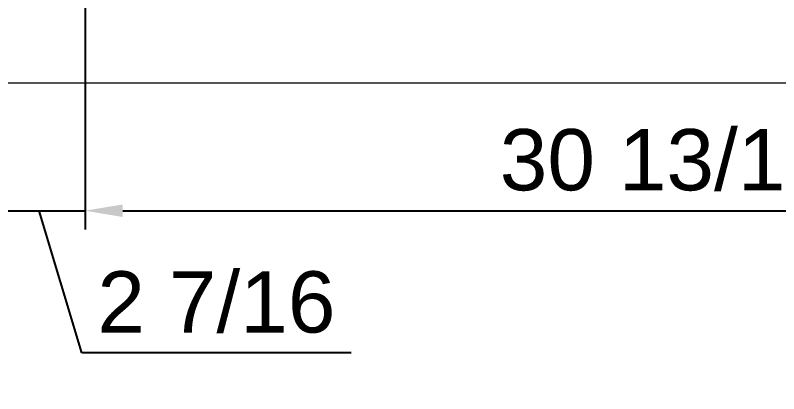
# Model space of a CAD drawing. Header units: inches. Extents: x -12 to 176, y -4 to 123.
# Drawn here: x 35.97 to 56.2, y -3.51 to 6.52 of the extents above; entities that cross this region are included whole.
import ezdxf

# ---------------------------------------------------------------- set-up
doc = ezdxf.new("R2010")
doc.units = ezdxf.units.IN
doc.layers.add('ZANO_R', color=7, linetype='Continuous', lineweight=0)
doc.layers.add('ZANO_W', color=1, linetype='Continuous', lineweight=0)
doc.styles.get("Standard").update_dxf_attribs({"font": 'arial.ttf'})
doc.dimstyles.new('amerykanie', dxfattribs={"dimtxt": 50, "dimasz": 50, "dimexe": 0.5, "dimexo": 0.5, "dimgap": 1, "dimtad": 1, "dimdec": 0, "dimzin": 0, "dimlunit": 5, "dimtxsty": 'Standard', "dimcen": 0.09, "dimclrd": 1, "dimclre": 1, "dimclrt": 1, "dimazin": 0, "dimtfac": 1, "dimtdec": 0, "dimtmove": 0, "dimatfit": 3, "dimfxl": 1, "dimtzin": 0, "dimarcsym": 1})

# ---------------------------------------------------------------- blocks, each defined once
blk = doc.blocks.new('*D363')
at = {"layer": 'ZANO_W', "color": 1, "lineweight": -2}
for p, q in [((35.378, 8.105), (35.378, 0.841)), ((37.819, 8.105), (37.819, 0.841)), ((34.378, 1.341), (33.378, 1.341)), ((35.378, 1.341), (37.819, 1.341)), ((37.73, -2.43), (36.598, 1.341)), ((38.819, 1.341), (39.819, 1.341)), ((44.87, -2.43), (37.73, -2.43))]:
    blk.add_line(p, q, dxfattribs=at)
at = {"layer": 'ZANO_W', "color": 1}
for points in [[(34.378, 1.174), (34.378, 1.507), (35.378, 1.341)], [(38.819, 1.507), (38.819, 1.174), (37.819, 1.341)]]:
    blk.add_solid(points, dxfattribs=at)
at = {"layer": 'ZANO_W', "color": 1, "insert": (41.3, -1.09), "char_height": 1.625, "attachment_point": 5}
blk.add_mtext('2 7/16', dxfattribs=at)
blk = doc.blocks.new('*D364')
at = {"layer": 'ZANO_W', "color": 1, "lineweight": -2}
for p, q in [((37.819, 8.105), (37.819, 0.841)), ((68.638, 8.105), (68.638, 0.841)), ((38.819, 1.341), (67.638, 1.341))]:
    blk.add_line(p, q, dxfattribs=at)
at = {"layer": 'ZANO_W', "color": 1}
for points in [[(38.819, 1.507), (38.819, 1.174), (37.819, 1.341)], [(67.638, 1.174), (67.638, 1.507), (68.638, 1.341)]]:
    blk.add_solid(points, dxfattribs=at)
at = {"layer": 'ZANO_W', "color": 1, "insert": (53.228, 2.682), "char_height": 1.625, "attachment_point": 5}
blk.add_mtext('30 13/16', dxfattribs=at)

msp = doc.modelspace()

# ---------------------------------------------------------------- linework, layer by layer
at = {"layer": 'ZANO_R'}
msp.add_lwpolyline([(-3.24405, 20.46778), (76.4408, 20.46778), (76.4408, 4.71973), (-3.24405, 4.71973)], close=True, dxfattribs=at)

# ---------------------------------------------------------------- dimensions: what is measured, and where the dimension line sits
at = {"layer": 'ZANO_W'}
for base, p1, p2, picture, middle in [((37.81883, 1.34081), (35.37791, 8.60463), (37.81883, 8.60463), '*D363', (38.22956, -1.08962)), ((68.63779, 1.34081), (37.81883, 8.60463), (68.63779, 8.60463), '*D364', (53.22831, 2.68157))]:
    dim = msp.add_linear_dim(base=base, p1=p1, p2=p2, dimstyle='amerykanie', override={"dimtxt": 1.625, "dimasz": 1, "dimgap": 0.5, "dimdec": 4, "dimaunit": 1, "dimadec": 1, "dimtdec": 4, "dimtmove": 1, "dimfrac": 2}, dxfattribs=at)
    dim.commit()
    dim.dimension.update_dxf_attribs({"geometry": picture, "text_midpoint": middle})

doc.saveas('drawing.dxf')
